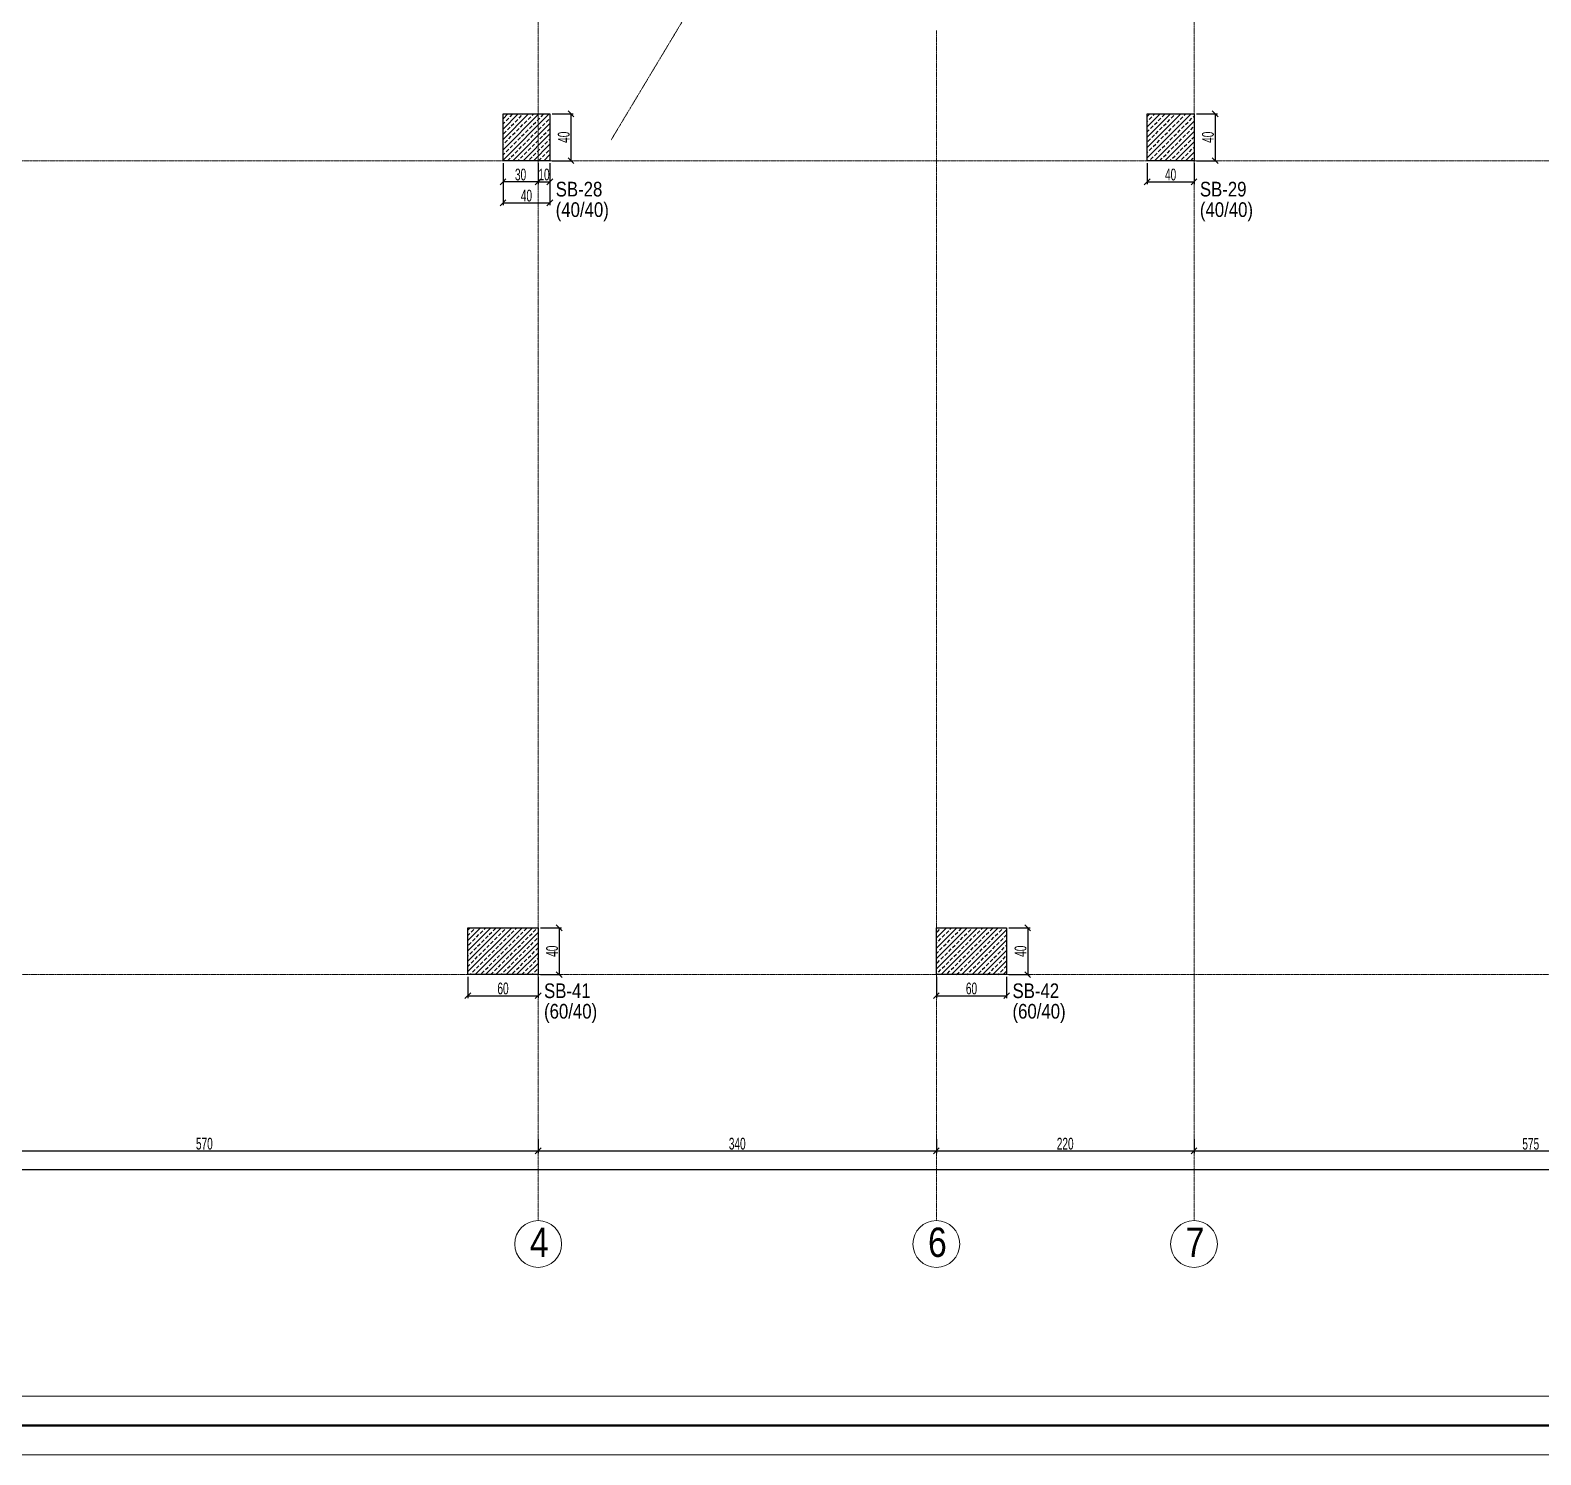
# Model space of a CAD drawing. Header units: millimetres. Extents: x -267 to 94375, y 6431 to 10838.
# Drawn here: x 40949 to 42239, y 6532 to 7748 of the extents above; entities that cross this region are included whole.
import ezdxf

# ---------------------------------------------------------------- set-up
doc = ezdxf.new("R2010")
doc.units = ezdxf.units.MM
doc.header["$LTSCALE"] = 0.0001
doc.linetypes.add('DASHED', pattern=[19.05, 12.7, -6.35])
for name, color, linetype, lineweight in [('AKS BALONU (BEYKENT)', 7, 'Continuous', 20), ('AKS CIZGISI (BEYKENT)', 252, 'DASHED', 20), ('AKS NO (BEYKENT)', 3, 'Continuous', 20), ('AKS OLCU (BEYKENT)', 200, 'Continuous', 20), ('KOLON (BEYKENT)', 3, 'Continuous', 30), ('KOLON ISMI (BEYKENT)', 91, 'Continuous', 20), ('OLCU (BEYKENT)', 14, 'Continuous', 20), ('SHEETSUMMARY-50', 152, 'Continuous', 20), ('SheetView', 40, 'Continuous', 20), ('SheetViewOut', 231, 'Continuous', 20), ('TARAMA (BEYKENT)', 252, 'Continuous', 25)]:
    doc.layers.add(name, color=color, linetype=linetype, lineweight=lineweight)
doc.styles.add('DSMOLC-50', font='bahnschrift light condensed', dxfattribs={"width": 0.75, "height": 10})
doc.styles.add('KLNOLC-50', font='bahnschrift light condensed', dxfattribs={"width": 0.75, "height": 10})
doc.styles.add('YAZI (BEYKENT)', font='')
doc.styles.get('YAZI (BEYKENT)').set_extended_font_data('Bahnschrift Light Condensed')
doc.dimstyles.new('DSMOLC-50', dxfattribs={"dimtxt": 10, "dimasz": 5, "dimexe": 2, "dimexo": 2, "dimgap": 1, "dimtad": 1, "dimdec": 1, "dimrnd": 0.5, "dimzin": 12, "dimdsep": 46, "dimtxsty": 'DSMOLC-50', "dimblk": 'OBLIQUE', "dimblk1": 'OBLIQUE', "dimblk2": 'OBLIQUE', "dimcen": 0, "dimclrt": 7, "dimadec": 0, "dimazin": 0, "dimtfac": 1, "dimtdec": 4, "dimtix": 1, "dimtmove": 2, "dimatfit": 3, "dimfxl": 1, "dimtzin": 0, "dimarcsym": 0})
doc.dimstyles.new('KLNOLC-50', dxfattribs={"dimtxt": 10, "dimasz": 5, "dimexe": 2, "dimexo": 2, "dimgap": 1, "dimtad": 1, "dimdec": 1, "dimrnd": 0.5, "dimzin": 12, "dimdsep": 46, "dimtxsty": 'KLNOLC-50', "dimblk": 'OBLIQUE', "dimblk1": 'OBLIQUE', "dimblk2": 'OBLIQUE', "dimcen": 0, "dimclrt": 7, "dimadec": 0, "dimazin": 0, "dimtfac": 1, "dimtdec": 4, "dimtix": 1, "dimtmove": 2, "dimatfit": 3, "dimfxl": 1, "dimtzin": 0, "dimarcsym": 0})
pattern_1 = [(45, (38345.936, 6088.7264), (-4.419417, 4.419417), []), (45, (38350.3556, 6088.7264), (-4.419417, 4.419417), [3.125, -1.5625])]

# ---------------------------------------------------------------- blocks, each defined once
blk = doc.blocks.new('_Oblique')
at = {"color": 0, "linetype": 'ByBlock', "lineweight": -2}
blk.add_line((-0.5, -0.5), (0.5, 0.5), dxfattribs=at)
blk = doc.blocks.new('*D323')
at = {"layer": 'AKS OLCU (BEYKENT)', "color": 0, "lineweight": -2, "transparency": 16777216}
for p, q in [((40812.9, 6801.3), (40812.9, 6789.3)), ((41382.9, 6801.3), (41382.9, 6789.3)), ((40812.9, 6791.3), (41382.9, 6791.3))]:
    blk.add_line(p, q, dxfattribs=at)
at = {"layer": 'DEFPOINTS', "color": 0, "lineweight": -3, "transparency": 16777216}
for p in [(40812.9, 6803.3), (41382.9, 6803.3), (41382.9, 6791.3)]:
    blk.add_point(p, dxfattribs=at)
at = {"layer": 'AKS OLCU (BEYKENT)', "color": 0, "lineweight": -2, "transparency": 16777216, "xscale": 5, "yscale": 5, "zscale": 5, "rotation": 180}
blk.add_blockref('_Oblique', (40812.9, 6791.3), dxfattribs=at)
at = {"layer": 'AKS OLCU (BEYKENT)', "color": 0, "lineweight": -2, "transparency": 16777216, "xscale": 5, "yscale": 5, "zscale": 5}
blk.add_blockref('_Oblique', (41382.9, 6791.3), dxfattribs=at)
at = {"layer": 'AKS OLCU (BEYKENT)', "color": 7, "transparency": 16777216, "insert": (41097.9, 6797.4), "char_height": 10, "attachment_point": 5, "style": 'DSMOLC-50'}
blk.add_mtext('570', dxfattribs=at)
blk = doc.blocks.new('*D324')
at = {"layer": 'AKS OLCU (BEYKENT)', "color": 0, "lineweight": -2, "transparency": 16777216}
for p, q in [((41382.9, 6801.3), (41382.9, 6789.3)), ((41722.9, 6801.3), (41722.9, 6789.3)), ((41382.9, 6791.3), (41722.9, 6791.3))]:
    blk.add_line(p, q, dxfattribs=at)
at = {"layer": 'DEFPOINTS', "color": 0, "lineweight": -3, "transparency": 16777216}
for p in [(41382.9, 6803.3), (41722.9, 6803.3), (41722.9, 6791.3)]:
    blk.add_point(p, dxfattribs=at)
at = {"layer": 'AKS OLCU (BEYKENT)', "color": 0, "lineweight": -2, "transparency": 16777216, "xscale": 5, "yscale": 5, "zscale": 5, "rotation": 180}
blk.add_blockref('_Oblique', (41382.9, 6791.3), dxfattribs=at)
at = {"layer": 'AKS OLCU (BEYKENT)', "color": 0, "lineweight": -2, "transparency": 16777216, "xscale": 5, "yscale": 5, "zscale": 5}
blk.add_blockref('_Oblique', (41722.9, 6791.3), dxfattribs=at)
at = {"layer": 'AKS OLCU (BEYKENT)', "color": 7, "transparency": 16777216, "insert": (41552.9, 6797.4), "char_height": 10, "attachment_point": 5, "style": 'DSMOLC-50'}
blk.add_mtext('340', dxfattribs=at)
blk = doc.blocks.new('*D325')
at = {"layer": 'AKS OLCU (BEYKENT)', "color": 0, "lineweight": -2, "transparency": 16777216}
for p, q in [((41722.9, 6801.3), (41722.9, 6789.3)), ((41942.9, 6801.3), (41942.9, 6789.3)), ((41722.9, 6791.3), (41942.9, 6791.3))]:
    blk.add_line(p, q, dxfattribs=at)
at = {"layer": 'DEFPOINTS', "color": 0, "lineweight": -3, "transparency": 16777216}
for p in [(41722.9, 6803.3), (41942.9, 6803.3), (41942.9, 6791.3)]:
    blk.add_point(p, dxfattribs=at)
at = {"layer": 'AKS OLCU (BEYKENT)', "color": 0, "lineweight": -2, "transparency": 16777216, "xscale": 5, "yscale": 5, "zscale": 5, "rotation": 180}
blk.add_blockref('_Oblique', (41722.9, 6791.3), dxfattribs=at)
at = {"layer": 'AKS OLCU (BEYKENT)', "color": 0, "lineweight": -2, "transparency": 16777216, "xscale": 5, "yscale": 5, "zscale": 5}
blk.add_blockref('_Oblique', (41942.9, 6791.3), dxfattribs=at)
at = {"layer": 'AKS OLCU (BEYKENT)', "color": 7, "transparency": 16777216, "insert": (41832.9, 6797.4), "char_height": 10, "attachment_point": 5, "style": 'DSMOLC-50'}
blk.add_mtext('220', dxfattribs=at)
blk = doc.blocks.new('*D326')
at = {"layer": 'AKS OLCU (BEYKENT)', "color": 0, "lineweight": -2, "transparency": 16777216}
for p, q in [((41942.9, 6801.3), (41942.9, 6789.3)), ((42517.9, 6801.3), (42517.9, 6789.3)), ((41942.9, 6791.3), (42517.9, 6791.3))]:
    blk.add_line(p, q, dxfattribs=at)
at = {"layer": 'DEFPOINTS', "color": 0, "lineweight": -3, "transparency": 16777216}
for p in [(41942.9, 6803.3), (42517.9, 6803.3), (42517.9, 6791.3)]:
    blk.add_point(p, dxfattribs=at)
at = {"layer": 'AKS OLCU (BEYKENT)', "color": 0, "lineweight": -2, "transparency": 16777216, "xscale": 5, "yscale": 5, "zscale": 5, "rotation": 180}
blk.add_blockref('_Oblique', (41942.9, 6791.3), dxfattribs=at)
at = {"layer": 'AKS OLCU (BEYKENT)', "color": 0, "lineweight": -2, "transparency": 16777216, "xscale": 5, "yscale": 5, "zscale": 5}
blk.add_blockref('_Oblique', (42517.9, 6791.3), dxfattribs=at)
at = {"layer": 'AKS OLCU (BEYKENT)', "color": 7, "transparency": 16777216, "insert": (42230.4, 6797.3), "char_height": 10, "attachment_point": 5, "style": 'DSMOLC-50'}
blk.add_mtext('575', dxfattribs=at)
blk = doc.blocks.new('*D350')
at = {"layer": 'AKS OLCU (BEYKENT)', "color": 0, "lineweight": -2, "transparency": 16777216}
for p, q in [((39997.9, 6801.3), (39997.9, 6773.3)), ((46367.9, 6801.3), (46367.9, 6773.3)), ((39997.9, 6775.3), (46367.9, 6775.3))]:
    blk.add_line(p, q, dxfattribs=at)
at = {"layer": 'DEFPOINTS', "color": 0, "lineweight": -3, "transparency": 16777216}
for p in [(39997.9, 6803.3), (46367.9, 6803.3), (46367.9, 6775.3)]:
    blk.add_point(p, dxfattribs=at)
at = {"layer": 'AKS OLCU (BEYKENT)', "color": 0, "lineweight": -2, "transparency": 16777216, "xscale": 5, "yscale": 5, "zscale": 5, "rotation": 180}
blk.add_blockref('_Oblique', (39997.9, 6775.3), dxfattribs=at)
at = {"layer": 'AKS OLCU (BEYKENT)', "color": 0, "lineweight": -2, "transparency": 16777216, "xscale": 5, "yscale": 5, "zscale": 5}
blk.add_blockref('_Oblique', (46367.9, 6775.3), dxfattribs=at)
at = {"layer": 'AKS OLCU (BEYKENT)', "color": 7, "transparency": 16777216, "insert": (43182.9, 6781.4), "char_height": 10, "attachment_point": 5, "style": 'DSMOLC-50'}
blk.add_mtext('6370', dxfattribs=at)
blk = doc.blocks.new('*D393')
at = {"layer": 'DEFPOINTS', "color": 0, "lineweight": -3, "transparency": 16777216}
for p in [(41382.9, 6981.8), (41382.9, 6941.8), (41400.9, 6941.8)]:
    blk.add_point(p, dxfattribs=at)
at = {"layer": 'OLCU (BEYKENT)', "color": 0, "lineweight": -2, "transparency": 16777216}
for p, q in [((41384.9, 6981.8), (41402.9, 6981.8)), ((41400.9, 6981.8), (41400.9, 6941.8)), ((41384.9, 6941.8), (41402.9, 6941.8))]:
    blk.add_line(p, q, dxfattribs=at)
at = {"layer": 'OLCU (BEYKENT)', "color": 0, "lineweight": -2, "transparency": 16777216, "xscale": 5, "yscale": 5, "zscale": 5}
for p, rotation in [((41400.9, 6981.8), 90), ((41400.9, 6941.8), 270)]:
    blk.add_blockref('_Oblique', p, dxfattribs=dict(at, rotation=rotation))
at = {"layer": 'OLCU (BEYKENT)', "color": 7, "transparency": 16777216, "insert": (41394.8, 6961.8), "char_height": 10, "attachment_point": 5, "rotation": 90, "style": 'KLNOLC-50'}
blk.add_mtext('40', dxfattribs=at)
blk = doc.blocks.new('*D394')
at = {"layer": 'DEFPOINTS', "color": 0, "lineweight": -3, "transparency": 16777216}
for p in [(41322.9, 6941.8), (41382.9, 6941.8), (41382.9, 6923.8)]:
    blk.add_point(p, dxfattribs=at)
at = {"layer": 'OLCU (BEYKENT)', "color": 0, "lineweight": -2, "transparency": 16777216}
for p, q in [((41322.9, 6939.8), (41322.9, 6921.8)), ((41382.9, 6939.8), (41382.9, 6921.8)), ((41322.9, 6923.8), (41382.9, 6923.8))]:
    blk.add_line(p, q, dxfattribs=at)
at = {"layer": 'OLCU (BEYKENT)', "color": 0, "lineweight": -2, "transparency": 16777216, "xscale": 5, "yscale": 5, "zscale": 5, "rotation": 180}
blk.add_blockref('_Oblique', (41322.9, 6923.8), dxfattribs=at)
at = {"layer": 'OLCU (BEYKENT)', "color": 0, "lineweight": -2, "transparency": 16777216, "xscale": 5, "yscale": 5, "zscale": 5}
blk.add_blockref('_Oblique', (41382.9, 6923.8), dxfattribs=at)
at = {"layer": 'OLCU (BEYKENT)', "color": 7, "transparency": 16777216, "insert": (41352.9, 6929.9), "char_height": 10, "attachment_point": 5, "style": 'KLNOLC-50'}
blk.add_mtext('60', dxfattribs=at)
blk = doc.blocks.new('*D395')
at = {"layer": 'DEFPOINTS', "color": 0, "lineweight": -3, "transparency": 16777216}
for p in [(41782.9, 6981.8), (41782.9, 6941.8), (41800.9, 6941.8)]:
    blk.add_point(p, dxfattribs=at)
at = {"layer": 'OLCU (BEYKENT)', "color": 0, "lineweight": -2, "transparency": 16777216}
for p, q in [((41784.9, 6981.8), (41802.9, 6981.8)), ((41800.9, 6981.8), (41800.9, 6941.8)), ((41784.9, 6941.8), (41802.9, 6941.8))]:
    blk.add_line(p, q, dxfattribs=at)
at = {"layer": 'OLCU (BEYKENT)', "color": 0, "lineweight": -2, "transparency": 16777216, "xscale": 5, "yscale": 5, "zscale": 5}
for p, rotation in [((41800.9, 6981.8), 90), ((41800.9, 6941.8), 270)]:
    blk.add_blockref('_Oblique', p, dxfattribs=dict(at, rotation=rotation))
at = {"layer": 'OLCU (BEYKENT)', "color": 7, "transparency": 16777216, "insert": (41794.8, 6961.8), "char_height": 10, "attachment_point": 5, "rotation": 90, "style": 'KLNOLC-50'}
blk.add_mtext('40', dxfattribs=at)
blk = doc.blocks.new('*D396')
at = {"layer": 'DEFPOINTS', "color": 0, "lineweight": -3, "transparency": 16777216}
for p in [(41722.9, 6941.8), (41782.9, 6941.8), (41782.9, 6923.8)]:
    blk.add_point(p, dxfattribs=at)
at = {"layer": 'OLCU (BEYKENT)', "color": 0, "lineweight": -2, "transparency": 16777216}
for p, q in [((41722.9, 6939.8), (41722.9, 6921.8)), ((41782.9, 6939.8), (41782.9, 6921.8)), ((41722.9, 6923.8), (41782.9, 6923.8))]:
    blk.add_line(p, q, dxfattribs=at)
at = {"layer": 'OLCU (BEYKENT)', "color": 0, "lineweight": -2, "transparency": 16777216, "xscale": 5, "yscale": 5, "zscale": 5, "rotation": 180}
blk.add_blockref('_Oblique', (41722.9, 6923.8), dxfattribs=at)
at = {"layer": 'OLCU (BEYKENT)', "color": 0, "lineweight": -2, "transparency": 16777216, "xscale": 5, "yscale": 5, "zscale": 5}
blk.add_blockref('_Oblique', (41782.9, 6923.8), dxfattribs=at)
at = {"layer": 'OLCU (BEYKENT)', "color": 7, "transparency": 16777216, "insert": (41752.9, 6929.9), "char_height": 10, "attachment_point": 5, "style": 'KLNOLC-50'}
blk.add_mtext('60', dxfattribs=at)
blk = doc.blocks.new('*D419')
at = {"layer": 'DEFPOINTS', "color": 0, "lineweight": -3, "transparency": 16777216}
for p in [(41392.9, 7676.8), (41392.9, 7636.8), (41410.9, 7636.8)]:
    blk.add_point(p, dxfattribs=at)
at = {"layer": 'OLCU (BEYKENT)', "color": 0, "lineweight": -2, "transparency": 16777216}
for p, q in [((41394.9, 7676.8), (41412.9, 7676.8)), ((41410.9, 7676.8), (41410.9, 7636.8)), ((41394.9, 7636.8), (41412.9, 7636.8))]:
    blk.add_line(p, q, dxfattribs=at)
at = {"layer": 'OLCU (BEYKENT)', "color": 0, "lineweight": -2, "transparency": 16777216, "xscale": 5, "yscale": 5, "zscale": 5}
for p, rotation in [((41410.9, 7676.8), 90), ((41410.9, 7636.8), 270)]:
    blk.add_blockref('_Oblique', p, dxfattribs=dict(at, rotation=rotation))
at = {"layer": 'OLCU (BEYKENT)', "color": 7, "transparency": 16777216, "insert": (41404.8, 7656.8), "char_height": 10, "attachment_point": 5, "rotation": 90, "style": 'KLNOLC-50'}
blk.add_mtext('40', dxfattribs=at)
blk = doc.blocks.new('*D420')
at = {"layer": 'DEFPOINTS', "color": 0, "lineweight": -3, "transparency": 16777216}
for p in [(41352.9, 7636.8), (41382.9, 7636.8), (41352.9, 7618.8)]:
    blk.add_point(p, dxfattribs=at)
at = {"layer": 'OLCU (BEYKENT)', "color": 0, "lineweight": -2, "transparency": 16777216}
for p, q in [((41352.9, 7634.8), (41352.9, 7616.8)), ((41382.9, 7634.8), (41382.9, 7616.8)), ((41382.9, 7618.8), (41352.9, 7618.8))]:
    blk.add_line(p, q, dxfattribs=at)
at = {"layer": 'OLCU (BEYKENT)', "color": 0, "lineweight": -2, "transparency": 16777216, "xscale": 5, "yscale": 5, "zscale": 5, "rotation": 180}
blk.add_blockref('_Oblique', (41352.9, 7618.8), dxfattribs=at)
at = {"layer": 'OLCU (BEYKENT)', "color": 0, "lineweight": -2, "transparency": 16777216, "xscale": 5, "yscale": 5, "zscale": 5}
blk.add_blockref('_Oblique', (41382.9, 7618.8), dxfattribs=at)
at = {"layer": 'OLCU (BEYKENT)', "color": 7, "transparency": 16777216, "insert": (41367.9, 7624.9), "char_height": 10, "attachment_point": 5, "style": 'KLNOLC-50'}
blk.add_mtext('30', dxfattribs=at)
blk = doc.blocks.new('*D421')
at = {"layer": 'DEFPOINTS', "color": 0, "lineweight": -3, "transparency": 16777216}
for p in [(41382.9, 7636.8), (41392.9, 7636.8), (41392.9, 7618.8)]:
    blk.add_point(p, dxfattribs=at)
at = {"layer": 'OLCU (BEYKENT)', "color": 0, "lineweight": -2, "transparency": 16777216}
for p, q in [((41382.9, 7634.8), (41382.9, 7616.8)), ((41392.9, 7634.8), (41392.9, 7616.8)), ((41382.9, 7618.8), (41392.9, 7618.8))]:
    blk.add_line(p, q, dxfattribs=at)
at = {"layer": 'OLCU (BEYKENT)', "color": 0, "lineweight": -2, "transparency": 16777216, "xscale": 5, "yscale": 5, "zscale": 5, "rotation": 180}
blk.add_blockref('_Oblique', (41382.9, 7618.8), dxfattribs=at)
at = {"layer": 'OLCU (BEYKENT)', "color": 0, "lineweight": -2, "transparency": 16777216, "xscale": 5, "yscale": 5, "zscale": 5}
blk.add_blockref('_Oblique', (41392.9, 7618.8), dxfattribs=at)
at = {"layer": 'OLCU (BEYKENT)', "color": 7, "transparency": 16777216, "insert": (41387.9, 7624.9), "char_height": 10, "attachment_point": 5, "style": 'KLNOLC-50'}
blk.add_mtext('10', dxfattribs=at)
blk = doc.blocks.new('*D422')
at = {"layer": 'DEFPOINTS', "color": 0, "lineweight": -3, "transparency": 16777216}
for p in [(41352.9, 7636.8), (41392.9, 7636.8), (41392.9, 7600.8)]:
    blk.add_point(p, dxfattribs=at)
at = {"layer": 'OLCU (BEYKENT)', "color": 0, "lineweight": -2, "transparency": 16777216}
for p, q in [((41352.9, 7634.8), (41352.9, 7598.8)), ((41392.9, 7634.8), (41392.9, 7598.8)), ((41352.9, 7600.8), (41392.9, 7600.8))]:
    blk.add_line(p, q, dxfattribs=at)
at = {"layer": 'OLCU (BEYKENT)', "color": 0, "lineweight": -2, "transparency": 16777216, "xscale": 5, "yscale": 5, "zscale": 5, "rotation": 180}
blk.add_blockref('_Oblique', (41352.9, 7600.8), dxfattribs=at)
at = {"layer": 'OLCU (BEYKENT)', "color": 0, "lineweight": -2, "transparency": 16777216, "xscale": 5, "yscale": 5, "zscale": 5}
blk.add_blockref('_Oblique', (41392.9, 7600.8), dxfattribs=at)
at = {"layer": 'OLCU (BEYKENT)', "color": 7, "transparency": 16777216, "insert": (41372.9, 7606.9), "char_height": 10, "attachment_point": 5, "style": 'KLNOLC-50'}
blk.add_mtext('40', dxfattribs=at)
blk = doc.blocks.new('*D423')
at = {"layer": 'DEFPOINTS', "color": 0, "lineweight": -3, "transparency": 16777216}
for p in [(41942.9, 7676.8), (41942.9, 7636.8), (41960.9, 7636.8)]:
    blk.add_point(p, dxfattribs=at)
at = {"layer": 'OLCU (BEYKENT)', "color": 0, "lineweight": -2, "transparency": 16777216}
for p, q in [((41944.9, 7676.8), (41962.9, 7676.8)), ((41960.9, 7676.8), (41960.9, 7636.8)), ((41944.9, 7636.8), (41962.9, 7636.8))]:
    blk.add_line(p, q, dxfattribs=at)
at = {"layer": 'OLCU (BEYKENT)', "color": 0, "lineweight": -2, "transparency": 16777216, "xscale": 5, "yscale": 5, "zscale": 5}
for p, rotation in [((41960.9, 7676.8), 90), ((41960.9, 7636.8), 270)]:
    blk.add_blockref('_Oblique', p, dxfattribs=dict(at, rotation=rotation))
at = {"layer": 'OLCU (BEYKENT)', "color": 7, "transparency": 16777216, "insert": (41954.8, 7656.8), "char_height": 10, "attachment_point": 5, "rotation": 90, "style": 'KLNOLC-50'}
blk.add_mtext('40', dxfattribs=at)
blk = doc.blocks.new('*D424')
at = {"layer": 'DEFPOINTS', "color": 0, "lineweight": -3, "transparency": 16777216}
for p in [(41902.9, 7636.8), (41942.9, 7636.8), (41942.9, 7618.8)]:
    blk.add_point(p, dxfattribs=at)
at = {"layer": 'OLCU (BEYKENT)', "color": 0, "lineweight": -2, "transparency": 16777216}
for p, q in [((41902.9, 7634.8), (41902.9, 7616.8)), ((41942.9, 7634.8), (41942.9, 7616.8)), ((41902.9, 7618.8), (41942.9, 7618.8))]:
    blk.add_line(p, q, dxfattribs=at)
at = {"layer": 'OLCU (BEYKENT)', "color": 0, "lineweight": -2, "transparency": 16777216, "xscale": 5, "yscale": 5, "zscale": 5, "rotation": 180}
blk.add_blockref('_Oblique', (41902.9, 7618.8), dxfattribs=at)
at = {"layer": 'OLCU (BEYKENT)', "color": 0, "lineweight": -2, "transparency": 16777216, "xscale": 5, "yscale": 5, "zscale": 5}
blk.add_blockref('_Oblique', (41942.9, 7618.8), dxfattribs=at)
at = {"layer": 'OLCU (BEYKENT)', "color": 7, "transparency": 16777216, "insert": (41922.9, 7624.9), "char_height": 10, "attachment_point": 5, "style": 'KLNOLC-50'}
blk.add_mtext('40', dxfattribs=at)

msp = doc.modelspace()

# ---------------------------------------------------------------- hatches: boundary and pattern name
at = {"layer": 'TARAMA (BEYKENT)'}
h = msp.add_hatch(dxfattribs=at)
h.set_pattern_fill('ANSI33', color=256, style=0, pattern_type=0)
h.set_pattern_definition(pattern_1)
h.paths.add_polyline_path([(41352.9, 7676.77), (41392.9, 7676.77), (41392.9, 7636.77), (41352.9, 7636.77)], flags=0)
h = msp.add_hatch(dxfattribs=at)
h.set_pattern_fill('ANSI33', color=256, style=0, pattern_type=0)
h.set_pattern_definition(pattern_1)
h.paths.add_polyline_path([(41902.91, 7676.77), (41942.91, 7676.77), (41942.91, 7636.77), (41902.91, 7636.77)], flags=0)
h = msp.add_hatch(dxfattribs=at)
h.set_pattern_fill('ANSI33', color=256, style=0, pattern_type=0)
h.set_pattern_definition(pattern_1)
h.paths.add_polyline_path([(41322.93, 6981.77), (41382.93, 6981.77), (41382.93, 6941.77), (41322.93, 6941.77)], flags=0)
h = msp.add_hatch(dxfattribs=at)
h.set_pattern_fill('ANSI33', color=256, style=0, pattern_type=0)
h.set_pattern_definition(pattern_1)
h.paths.add_polyline_path([(41722.91, 6981.77), (41782.91, 6981.77), (41782.91, 6941.77), (41722.91, 6941.77)], flags=0)

# ---------------------------------------------------------------- linework, layer by layer
at = {"layer": 'AKS BALONU (BEYKENT)'}
for centre in [(41382.9, 6711.77), (41722.9, 6711.77), (41942.9, 6711.77)]:
    msp.add_circle(centre, 20, dxfattribs=at)
at = {"layer": 'AKS CIZGISI (BEYKENT)'}
for p, q in [((42015.6, 8604.49), (41445.12, 7654.32)), ((41382.9, 6731.77), (41382.9, 8232.08)), ((41942.9, 6731.77), (41942.9, 8197.07)), ((41722.9, 6731.77), (41722.9, 7748.07)), ((40197.24, 7636.77), (46582.9, 7636.77)), ((39797.9, 6941.77), (46582.9, 6941.77))]:
    msp.add_line(p, q, dxfattribs=at)
at = {"layer": 'KOLON (BEYKENT)'}
for points in [[(41352.9, 7676.77), (41392.9, 7676.77), (41392.9, 7636.77), (41352.9, 7636.77)], [(41902.91, 7676.77), (41942.91, 7676.77), (41942.91, 7636.77), (41902.91, 7636.77)], [(41322.93, 6981.77), (41382.93, 6981.77), (41382.93, 6941.77), (41322.93, 6941.77)], [(41722.91, 6981.77), (41782.91, 6981.77), (41782.91, 6941.77), (41722.91, 6941.77)]]:
    msp.add_lwpolyline(points, close=True, dxfattribs=at)
at = {"layer": 'SHEETSUMMARY-50', "const_width": 2, "flags": 128}
msp.add_lwpolyline([(39580.33, 6556.81), (57139.42, 6556.81), (57139.42, 10706.81), (39580.33, 10706.81)], close=True, dxfattribs=at)
at = {"layer": 'SheetView'}
msp.add_lwpolyline([(39605.33, 6581.81), (56514.42, 6581.81), (56514.42, 10681.81), (39605.33, 10681.81)], close=True, dxfattribs=at)
at = {"layer": 'SheetViewOut'}
msp.add_lwpolyline([(39555.33, 6531.81), (57164.42, 6531.81), (57164.42, 10731.81), (39555.33, 10731.81)], close=True, dxfattribs=at)

# ---------------------------------------------------------------- texts
at = {"layer": 'AKS NO (BEYKENT)', "style": 'YAZI (BEYKENT)'}
for s, p in [('4', (41375.83, 6700.77)), ('6', (41715.83, 6700.77)), ('7', (41935.78, 6700.77))]:
    msp.add_text(s, height=25, dxfattribs=at).set_placement(p)
at = {"layer": 'KOLON ISMI (BEYKENT)', "style": 'YAZI (BEYKENT)'}
for s, p in [('SB-28', (41397.9, 7606.24)), ('SB-29', (41947.91, 7606.24)), ('(40/40)', (41397.9, 7588.74)), ('(40/40)', (41947.91, 7588.74)), ('SB-41', (41387.93, 6921.77)), ('SB-42', (41787.91, 6921.77)), ('(60/40)', (41387.93, 6904.27)), ('(60/40)', (41787.91, 6904.27))]:
    msp.add_text(s, height=12.5, dxfattribs=at).set_placement(p)

# ---------------------------------------------------------------- dimensions: what is measured, and where the dimension line sits
at = {"layer": 'AKS OLCU (BEYKENT)'}
for base, p1, p2, picture, middle in [((46367.9, 6775.26), (39997.9, 6803.26), (46367.9, 6803.26), '*D350', (43182.9, 6781.36)), ((41382.9, 6791.26), (40812.9, 6803.26), (41382.9, 6803.26), '*D323', (41097.9, 6797.36)), ((41722.9, 6791.26), (41382.9, 6803.26), (41722.9, 6803.26), '*D324', (41552.9, 6797.36)), ((41942.9, 6791.26), (41722.9, 6803.26), (41942.9, 6803.26), '*D325', (41832.9, 6797.36)), ((42517.9, 6791.26), (41942.9, 6803.26), (42517.9, 6803.26), '*D326', (42230.4, 6797.31))]:
    dim = msp.add_linear_dim(base=base, p1=p1, p2=p2, dimstyle='DSMOLC-50', dxfattribs=at)
    dim.commit()
    dim.dimension.update_dxf_attribs({"geometry": picture, "text_midpoint": middle})
at = {"layer": 'OLCU (BEYKENT)'}
for base, p1, p2, angle, picture, middle in [((41410.9, 7636.77), (41392.9, 7676.77), (41392.9, 7636.77), 270, '*D419', (41404.8, 7656.77)), ((41960.91, 7636.77), (41942.91, 7676.77), (41942.91, 7636.77), 270, '*D423', (41954.81, 7656.77)), ((41352.9, 7618.77), (41382.9, 7636.77), (41352.9, 7636.77), 180, '*D420', (41367.9, 7624.88)), ((41400.93, 6941.77), (41382.93, 6981.77), (41382.93, 6941.77), 270, '*D393', (41394.82, 6961.77)), ((41800.9, 6941.77), (41782.9, 6981.77), (41782.9, 6941.77), 270, '*D395', (41794.8, 6961.77))]:
    dim = msp.add_linear_dim(base=base, p1=p1, p2=p2, angle=angle, dimstyle='KLNOLC-50', dxfattribs=at)
    dim.commit()
    dim.dimension.update_dxf_attribs({"geometry": picture, "text_midpoint": middle})
for base, p1, p2, picture, middle in [((41392.9, 7600.77), (41352.9, 7636.77), (41392.9, 7636.77), '*D422', (41372.9, 7606.88)), ((41392.9, 7618.77), (41382.9, 7636.77), (41392.9, 7636.77), '*D421', (41387.9, 7624.88)), ((41942.91, 7618.77), (41902.91, 7636.77), (41942.91, 7636.77), '*D424', (41922.91, 7624.88)), ((41382.93, 6923.77), (41322.93, 6941.77), (41382.93, 6941.77), '*D394', (41352.93, 6929.88)), ((41782.9, 6923.77), (41722.9, 6941.77), (41782.9, 6941.77), '*D396', (41752.9, 6929.88))]:
    dim = msp.add_linear_dim(base=base, p1=p1, p2=p2, dimstyle='KLNOLC-50', dxfattribs=at)
    dim.commit()
    dim.dimension.update_dxf_attribs({"geometry": picture, "text_midpoint": middle})

doc.saveas('drawing.dxf')
